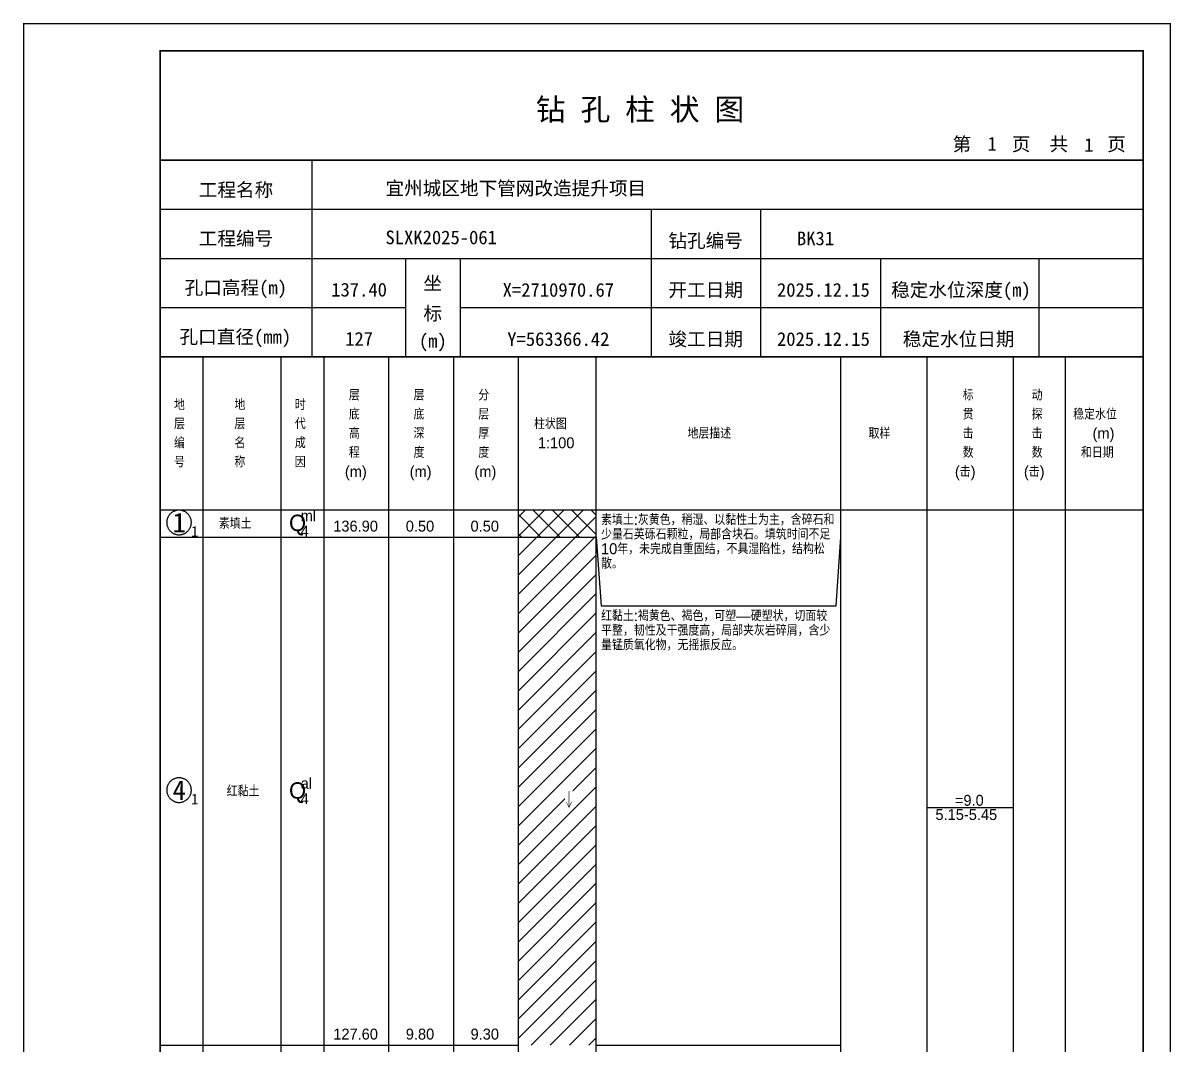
# Model space of a CAD drawing. Header units: millimetres. Extents: x 12489 to 89920, y 4630 to 4927.
# Drawn here: x 19089.3 to 19299.6, y 4739.7 to 4926.8 of the extents above; entities that cross this region are included whole.
import ezdxf
from ezdxf.enums import TextEntityAlignment as Align

# ---------------------------------------------------------------- set-up
doc = ezdxf.new("R2010")
doc.units = ezdxf.units.MM
doc.layers.add('ZZT_TC', color=7, linetype='Continuous')
doc.styles.add('成果图图块', font='', dxfattribs={"height": 2.5})
doc.styles.add('成果图模板', font='')
doc.styles.add('成果图模板标题', font='simhei.ttf')
doc.styles.add('成果图表体', font='Comfont.shx', dxfattribs={"height": 2, "bigfont": 'Hztxt12a.shx'})
doc.styles.get('成果图图块').set_extended_font_data('FangSong_GB2312')
doc.styles.get('成果图模板').set_extended_font_data('FangSong_GB2312')

# ---------------------------------------------------------------- blocks, each defined once
blk = doc.blocks.new('DCBH-1-1-967', base_point=(0.3, -0.11))
at = {"layer": 'ZZT_TC', "color": 7}
blk.add_polyline3d([(-0.19, 2.31, 0), (-0.3, 2.31, 0), (-0.41, 2.3, 0), (-0.52, 2.29, 0), (-0.63, 2.27, 0), (-0.73, 2.24, 0), (-0.84, 2.21, 0), (-0.95, 2.18, 0), (-1.05, 2.14, 0), (-1.15, 2.09, 0), (-1.25, 2.04, 0), (-1.35, 1.99, 0), (-1.44, 1.93, 0), (-1.53, 1.87, 0), (-1.62, 1.8, 0), (-1.7, 1.73, 0), (-1.78, 1.65, 0), (-1.86, 1.57, 0), (-1.93, 1.49, 0), (-2, 1.4, 0), (-2.06, 1.31, 0), (-2.12, 1.22, 0), (-2.17, 1.12, 0), (-2.22, 1.02, 0), (-2.27, 0.92, 0), (-2.31, 0.82, 0), (-2.34, 0.71, 0), (-2.37, 0.61, 0), (-2.4, 0.5, 0), (-2.41, 0.39, 0), (-2.43, 0.28, 0), (-2.44, 0.17, 0), (-2.44, 0.06, 0), (-2.44, -0.05, 0), (-2.43, -0.16, 0), (-2.41, -0.27, 0), (-2.4, -0.38, 0), (-2.37, -0.49, 0), (-2.34, -0.6, 0), (-2.31, -0.7, 0), (-2.27, -0.8, 0), (-2.22, -0.9, 0), (-2.17, -1, 0), (-2.12, -1.1, 0), (-2.06, -1.19, 0), (-2, -1.28, 0), (-1.93, -1.37, 0), (-1.86, -1.45, 0), (-1.78, -1.53, 0), (-1.7, -1.61, 0), (-1.62, -1.68, 0), (-1.53, -1.75, 0), (-1.44, -1.81, 0), (-1.35, -1.87, 0), (-1.25, -1.93, 0), (-1.15, -1.98, 0), (-1.05, -2.02, 0), (-0.95, -2.06, 0), (-0.84, -2.1, 0), (-0.73, -2.13, 0), (-0.63, -2.15, 0), (-0.52, -2.17, 0), (-0.41, -2.18, 0), (-0.3, -2.19, 0), (-0.19, -2.19, 0), (-0.08, -2.19, 0), (0.03, -2.18, 0), (0.14, -2.17, 0), (0.25, -2.15, 0), (0.36, -2.13, 0), (0.47, -2.1, 0), (0.57, -2.06, 0), (0.67, -2.02, 0), (0.77, -1.98, 0), (0.87, -1.93, 0), (0.97, -1.87, 0), (1.06, -1.81, 0), (1.15, -1.75, 0), (1.24, -1.68, 0), (1.32, -1.61, 0), (1.4, -1.53, 0), (1.48, -1.45, 0), (1.55, -1.37, 0), (1.62, -1.28, 0), (1.68, -1.19, 0), (1.74, -1.1, 0), (1.8, -1, 0), (1.85, -0.9, 0), (1.89, -0.8, 0), (1.93, -0.7, 0), (1.97, -0.6, 0), (2, -0.49, 0), (2.02, -0.38, 0), (2.04, -0.27, 0), (2.05, -0.16, 0), (2.06, -0.05, 0), (2.06, 0.06, 0), (2.06, 0.17, 0), (2.05, 0.28, 0), (2.04, 0.39, 0), (2.02, 0.5, 0), (2, 0.61, 0), (1.97, 0.71, 0), (1.93, 0.82, 0), (1.89, 0.92, 0), (1.85, 1.02, 0), (1.8, 1.12, 0), (1.74, 1.22, 0), (1.68, 1.31, 0), (1.62, 1.4, 0), (1.55, 1.49, 0), (1.48, 1.57, 0), (1.4, 1.65, 0), (1.32, 1.73, 0), (1.24, 1.8, 0), (1.15, 1.87, 0), (1.06, 1.93, 0), (0.97, 1.99, 0), (0.87, 2.04, 0), (0.77, 2.09, 0), (0.67, 2.14, 0), (0.57, 2.18, 0), (0.47, 2.21, 0), (0.36, 2.24, 0), (0.25, 2.27, 0), (0.14, 2.29, 0), (0.03, 2.3, 0), (-0.08, 2.31, 0), (-0.19, 2.31, 0)], dxfattribs=at)
at = {"style": '成果图图块'}
blk.add_text('1', height=3.57, dxfattribs=at).set_placement((-0.16, -1.74), align=Align.CENTER)
blk.add_text('1', height=1.91, dxfattribs=at).set_placement((2.03, -2.53))
blk = doc.blocks.new('DCBH-1-1-968', base_point=(0.3, -0.11))
at = {"layer": 'ZZT_TC', "color": 7}
blk.add_polyline3d([(-0.19, 2.31, 0), (-0.3, 2.31, 0), (-0.41, 2.3, 0), (-0.52, 2.29, 0), (-0.63, 2.27, 0), (-0.73, 2.24, 0), (-0.84, 2.21, 0), (-0.95, 2.18, 0), (-1.05, 2.14, 0), (-1.15, 2.09, 0), (-1.25, 2.04, 0), (-1.35, 1.99, 0), (-1.44, 1.93, 0), (-1.53, 1.87, 0), (-1.62, 1.8, 0), (-1.7, 1.73, 0), (-1.78, 1.65, 0), (-1.86, 1.57, 0), (-1.93, 1.49, 0), (-2, 1.4, 0), (-2.06, 1.31, 0), (-2.12, 1.22, 0), (-2.17, 1.12, 0), (-2.22, 1.02, 0), (-2.27, 0.92, 0), (-2.31, 0.82, 0), (-2.34, 0.71, 0), (-2.37, 0.61, 0), (-2.4, 0.5, 0), (-2.41, 0.39, 0), (-2.43, 0.28, 0), (-2.44, 0.17, 0), (-2.44, 0.06, 0), (-2.44, -0.05, 0), (-2.43, -0.16, 0), (-2.41, -0.27, 0), (-2.4, -0.38, 0), (-2.37, -0.49, 0), (-2.34, -0.6, 0), (-2.31, -0.7, 0), (-2.27, -0.8, 0), (-2.22, -0.9, 0), (-2.17, -1, 0), (-2.12, -1.1, 0), (-2.06, -1.19, 0), (-2, -1.28, 0), (-1.93, -1.37, 0), (-1.86, -1.45, 0), (-1.78, -1.53, 0), (-1.7, -1.61, 0), (-1.62, -1.68, 0), (-1.53, -1.75, 0), (-1.44, -1.81, 0), (-1.35, -1.87, 0), (-1.25, -1.93, 0), (-1.15, -1.98, 0), (-1.05, -2.02, 0), (-0.95, -2.06, 0), (-0.84, -2.1, 0), (-0.73, -2.13, 0), (-0.63, -2.15, 0), (-0.52, -2.17, 0), (-0.41, -2.18, 0), (-0.3, -2.19, 0), (-0.19, -2.19, 0), (-0.08, -2.19, 0), (0.03, -2.18, 0), (0.14, -2.17, 0), (0.25, -2.15, 0), (0.36, -2.13, 0), (0.47, -2.1, 0), (0.57, -2.06, 0), (0.67, -2.02, 0), (0.77, -1.98, 0), (0.87, -1.93, 0), (0.97, -1.87, 0), (1.06, -1.81, 0), (1.15, -1.75, 0), (1.24, -1.68, 0), (1.32, -1.61, 0), (1.4, -1.53, 0), (1.48, -1.45, 0), (1.55, -1.37, 0), (1.62, -1.28, 0), (1.68, -1.19, 0), (1.74, -1.1, 0), (1.8, -1, 0), (1.85, -0.9, 0), (1.89, -0.8, 0), (1.93, -0.7, 0), (1.97, -0.6, 0), (2, -0.49, 0), (2.02, -0.38, 0), (2.04, -0.27, 0), (2.05, -0.16, 0), (2.06, -0.05, 0), (2.06, 0.06, 0), (2.06, 0.17, 0), (2.05, 0.28, 0), (2.04, 0.39, 0), (2.02, 0.5, 0), (2, 0.61, 0), (1.97, 0.71, 0), (1.93, 0.82, 0), (1.89, 0.92, 0), (1.85, 1.02, 0), (1.8, 1.12, 0), (1.74, 1.22, 0), (1.68, 1.31, 0), (1.62, 1.4, 0), (1.55, 1.49, 0), (1.48, 1.57, 0), (1.4, 1.65, 0), (1.32, 1.73, 0), (1.24, 1.8, 0), (1.15, 1.87, 0), (1.06, 1.93, 0), (0.97, 1.99, 0), (0.87, 2.04, 0), (0.77, 2.09, 0), (0.67, 2.14, 0), (0.57, 2.18, 0), (0.47, 2.21, 0), (0.36, 2.24, 0), (0.25, 2.27, 0), (0.14, 2.29, 0), (0.03, 2.3, 0), (-0.08, 2.31, 0), (-0.19, 2.31, 0)], dxfattribs=at)
at = {"style": '成果图图块'}
blk.add_text('4', height=3.57, dxfattribs=at).set_placement((-0.16, -1.74), align=Align.CENTER)
blk.add_text('1', height=1.91, dxfattribs=at).set_placement((2.03, -2.53))
blk = doc.blocks.new('zztSLbg.dwg', base_point=(0.5, 0))
blk.add_wipeout([(-0.2, -0.2), (1.2, -0.2), (1.2, 3.2), (-0.2, 3.2)])
at = {"color": 7, "const_width": 0.1}
for points in [[(0.5, 3), (0.5, 0)], [(0, 1), (0.5, 0), (1, 1)]]:
    blk.add_lwpolyline(points, dxfattribs=at)
blk = doc.blocks.new('钻孔柱状图路桥昇龙制图梁世成校核莫家里.dwg31', base_point=(25, 236))
for p, q in [((52.82, 236), (52.82, 272)), ((25, 263), (205, 263)), ((115, 236), (115, 263)), ((135, 236), (135, 263)), ((25, 254), (205, 254)), ((70, 236), (70, 254)), ((80, 236), (80, 254)), ((157, 236), (157, 254)), ((185.95, 236), (185.95, 254)), ((25, 245), (70, 245)), ((80, 245), (205, 245))]:
    blk.add_line(p, q)
for points, const_width in [([(0, 0), (210, 0), (210, 297), (0, 297)], 0.25), ([(25, 5), (205, 5), (205, 292), (25, 292)], 0.3)]:
    blk.add_lwpolyline(points, close=True, dxfattribs=dict(const_width=const_width))
at = {"const_width": 0.3}
for points in [[(25, 272), (205, 272)], [(25, 236), (205, 236)]]:
    blk.add_lwpolyline(points, dxfattribs=at)
for s, height, style, p in [('钻 孔 柱 状 图', 4, '成果图模板标题', (93.8, 279.31)), ('第', 2.5, '成果图模板', (170.12, 273.7)), ('页', 2.5, '成果图模板', (180.96, 273.7)), ('共', 2.5, '成果图模板', (187.88, 273.7)), ('页', 2.5, '成果图模板', (198.44, 273.7)), ('工程名称', 2.5, '成果图模板', (32.07, 265.32)), ('宜州城区地下管网改造提升项目', 2.5, '成果图模板', (66.26, 265.61)), ('工程编号', 2.5, '成果图模板', (32.05, 256.41)), ('SLXK2025-061', 2.5, '成果图模板', (66.26, 256.61)), ('钻孔编号', 2.5, '成果图模板', (118.08, 256)), ('BK31', 2.5, '成果图模板', (141.61, 256.43)), ('孔口高程(m)', 2.5, '成果图模板', (29.48, 247.41)), ('坐', 2.5, '成果图模板', (73.21, 248.24)), ('开工日期', 2.5, '成果图模板', (118.08, 247)), ('稳定水位深度(m)', 2.5, '成果图模板', (158.86, 247)), ('标', 2.5, '成果图模板', (73.21, 242.7)), ('孔口直径(mm)', 2.5, '成果图模板', (28.54, 238.41)), ('(m) ', 2.5, '成果图模板', (72.38, 237.65)), ('竣工日期', 2.5, '成果图模板', (118.08, 238)), ('稳定水位日期', 2.5, '成果图模板', (160.99, 238))]:
    blk.add_text(s, height=height, dxfattribs=dict(style=style)).set_placement(p)
at = {"style": '成果图模板'}
for s, p in [('1', (177.35, 273.74)), ('1', (195.08, 273.53)), ('137.40', (61.43, 247.04)), ('X=2710970.67', (97.92, 247)), ('2025.12.15', (146.46, 247)), ('127', (61.43, 238.04)), ('Y=563366.42', (97.92, 238)), ('2025.12.15', (146.46, 238))]:
    blk.add_text(s, height=2.5, dxfattribs=at).set_placement(p, align=Align.CENTER)

msp = doc.modelspace()

# ---------------------------------------------------------------- hatches: boundary and pattern name
at = {"linetype": 'Continuous'}
h = msp.add_hatch(dxfattribs=at)
h.set_pattern_fill('GKSTT', scale=0.5, style=0, pattern_type=2)
h.set_pattern_definition([(45, (0, 0), (-1.76776695, 1.76776695), []), (135, (0, 0), (-1.76776695, -1.76776695), [])])
h.paths.add_polyline_path([(19180.06, 4832.71), (19194.29, 4832.71), (19194.29, 4837.71), (19180.06, 4837.71)])
h = msp.add_hatch(dxfattribs=at)
h.set_pattern_fill('GKNXT', scale=0.5, style=0, pattern_type=2)
h.set_pattern_definition([(45, (0, 0), (-1.76776695, 1.76776695), [])])
h.paths.add_polyline_path([(19180.06, 4739.71), (19194.29, 4739.71), (19194.29, 4832.71), (19180.06, 4832.71)])

# ---------------------------------------------------------------- linework, layer by layer
at = {"color": 0}
for p, q in [((19114.45, 4837.71), (19122.35, 4837.71)), ((19114.45, 4832.71), (19114.45, 4837.71)), ((19122.35, 4832.71), (19122.35, 4837.71)), ((19114.45, 4832.71), (19122.35, 4832.71)), ((19114.45, 4832.71), (19122.35, 4832.71)), ((19114.45, 4739.71), (19114.45, 4832.71)), ((19122.35, 4739.71), (19122.35, 4832.71)), ((19114.45, 4739.71), (19122.35, 4739.71))]:
    msp.add_line(p, q, dxfattribs=at)
for points in [[(19114.45, 4865.71), (19122.35, 4865.71)], [(19114.45, 4837.71), (19114.45, 4865.71)], [(19122.35, 4837.71), (19122.35, 4865.71)], [(19122.35, 4865.71), (19136.58, 4865.71)], [(19122.35, 4837.71), (19122.35, 4865.71)], [(19136.58, 4837.71), (19136.58, 4865.71)], [(19136.58, 4865.71), (19144.49, 4865.71)], [(19136.58, 4837.71), (19136.58, 4865.71)], [(19144.49, 4837.71), (19144.49, 4865.71)], [(19144.49, 4865.71), (19156.35, 4865.71)], [(19144.49, 4837.71), (19144.49, 4865.71)], [(19156.35, 4837.71), (19156.35, 4865.71)], [(19156.35, 4865.71), (19168.2, 4865.71)], [(19156.35, 4837.71), (19156.35, 4865.71)], [(19168.2, 4837.71), (19168.2, 4865.71)], [(19168.2, 4865.71), (19180.06, 4865.71)], [(19168.2, 4837.71), (19168.2, 4865.71)], [(19180.06, 4837.71), (19180.06, 4865.71)], [(19180.06, 4865.71), (19194.29, 4865.71)], [(19180.06, 4837.71), (19180.06, 4865.71)], [(19194.29, 4837.71), (19194.29, 4865.71)], [(19194.29, 4865.71), (19239.11, 4865.71)], [(19194.29, 4837.71), (19194.29, 4865.71)], [(19239.11, 4837.71), (19239.11, 4865.71)], [(19239.11, 4865.71), (19254.92, 4865.71)], [(19239.11, 4837.71), (19239.11, 4865.71)], [(19254.92, 4837.71), (19254.92, 4865.71)], [(19254.92, 4865.71), (19270.73, 4865.71)], [(19254.92, 4837.71), (19254.92, 4865.71)], [(19270.73, 4837.71), (19270.73, 4865.71)], [(19270.73, 4865.71), (19280.22, 4865.71)], [(19270.73, 4837.71), (19270.73, 4865.71)], [(19280.22, 4837.71), (19280.22, 4865.71)], [(19280.22, 4865.71), (19294.45, 4865.71)], [(19280.22, 4837.71), (19280.22, 4865.71)], [(19294.45, 4837.71), (19294.45, 4865.71)], [(19114.45, 4837.71), (19122.35, 4837.71)], [(19114.45, 4643.71), (19114.45, 4837.71)], [(19114.45, 4837.71), (19122.35, 4837.71)], [(19122.35, 4643.71), (19122.35, 4837.71)], [(19122.35, 4837.71), (19136.58, 4837.71)], [(19122.35, 4643.71), (19122.35, 4837.71)], [(19122.35, 4837.71), (19136.58, 4837.71)], [(19122.35, 4837.71), (19136.58, 4837.71)], [(19122.35, 4832.71), (19122.35, 4837.71)], [(19136.58, 4643.71), (19136.58, 4837.71)], [(19136.58, 4832.71), (19136.58, 4837.71)], [(19136.58, 4837.71), (19144.49, 4837.71)], [(19136.58, 4643.71), (19136.58, 4837.71)], [(19136.58, 4837.71), (19144.49, 4837.71)], [(19136.58, 4837.71), (19144.49, 4837.71)], [(19136.58, 4832.71), (19136.58, 4837.71)], [(19144.49, 4643.71), (19144.49, 4837.71)], [(19144.49, 4832.71), (19144.49, 4837.71)], [(19144.49, 4837.71), (19156.35, 4837.71)], [(19144.49, 4643.71), (19144.49, 4837.71)], [(19144.49, 4837.71), (19156.35, 4837.71)], [(19144.49, 4837.71), (19156.35, 4837.71)], [(19144.49, 4832.71), (19144.49, 4837.71)], [(19156.35, 4643.71), (19156.35, 4837.71)], [(19156.35, 4832.71), (19156.35, 4837.71)], [(19156.35, 4837.71), (19168.2, 4837.71)], [(19156.35, 4643.71), (19156.35, 4837.71)], [(19156.35, 4837.71), (19168.2, 4837.71)], [(19156.35, 4837.71), (19168.2, 4837.71)], [(19156.35, 4832.71), (19156.35, 4837.71)], [(19168.2, 4643.71), (19168.2, 4837.71)], [(19168.2, 4832.71), (19168.2, 4837.71)], [(19168.2, 4837.71), (19180.06, 4837.71)], [(19168.2, 4643.71), (19168.2, 4837.71)], [(19168.2, 4837.71), (19180.06, 4837.71)], [(19168.2, 4837.71), (19180.06, 4837.71)], [(19168.2, 4832.71), (19168.2, 4837.71)], [(19180.06, 4643.71), (19180.06, 4837.71)], [(19180.06, 4832.71), (19180.06, 4837.71)], [(19180.06, 4837.71), (19194.29, 4837.71)], [(19180.06, 4643.71), (19180.06, 4837.71)], [(19180.06, 4837.71), (19194.29, 4837.71)], [(19194.29, 4643.71), (19194.29, 4837.71)], [(19194.29, 4837.71), (19239.11, 4837.71)], [(19194.29, 4643.71), (19194.29, 4837.71)], [(19194.29, 4837.71), (19239.11, 4837.71)], [(19194.29, 4832.71), (19194.29, 4837.71)], [(19239.11, 4643.71), (19239.11, 4837.71)], [(19239.11, 4832.71), (19239.11, 4837.71)], [(19239.11, 4837.71), (19254.92, 4837.71)], [(19239.11, 4643.71), (19239.11, 4837.71)], [(19239.11, 4837.71), (19254.92, 4837.71)], [(19254.92, 4643.71), (19254.92, 4837.71)], [(19254.92, 4837.71), (19270.73, 4837.71)], [(19254.92, 4643.71), (19254.92, 4837.71)], [(19254.92, 4837.71), (19270.73, 4837.71)], [(19270.73, 4643.71), (19270.73, 4837.71)], [(19270.73, 4837.71), (19280.22, 4837.71)], [(19270.73, 4643.71), (19270.73, 4837.71)], [(19270.73, 4837.71), (19280.22, 4837.71)], [(19280.22, 4643.71), (19280.22, 4837.71)], [(19280.22, 4837.71), (19294.45, 4837.71)], [(19280.22, 4643.71), (19280.22, 4837.71)], [(19280.22, 4837.71), (19294.45, 4837.71)], [(19294.45, 4643.71), (19294.45, 4837.71)], [(19122.35, 4832.71), (19136.58, 4832.71)], [(19122.35, 4832.71), (19136.58, 4832.71)], [(19122.35, 4739.71), (19122.35, 4832.71)], [(19136.58, 4739.71), (19136.58, 4832.71)], [(19136.58, 4832.71), (19144.49, 4832.71)], [(19136.58, 4832.71), (19144.49, 4832.71)], [(19136.58, 4739.71), (19136.58, 4832.71)], [(19144.49, 4739.71), (19144.49, 4832.71)], [(19144.49, 4832.71), (19156.35, 4832.71)], [(19144.49, 4832.71), (19156.35, 4832.71)], [(19144.49, 4739.71), (19144.49, 4832.71)], [(19156.35, 4739.71), (19156.35, 4832.71)], [(19156.35, 4832.71), (19168.2, 4832.71)], [(19156.35, 4832.71), (19168.2, 4832.71)], [(19156.35, 4739.71), (19156.35, 4832.71)], [(19168.2, 4739.71), (19168.2, 4832.71)], [(19168.2, 4832.71), (19180.06, 4832.71)], [(19168.2, 4832.71), (19180.06, 4832.71)], [(19168.2, 4739.71), (19168.2, 4832.71)], [(19180.06, 4739.71), (19180.06, 4832.71)], [(19194.29, 4832.71), (19195.19, 4820.11)], [(19194.29, 4739.71), (19194.29, 4832.71)], [(19238.22, 4820.11), (19239.11, 4832.71)], [(19239.11, 4739.71), (19239.11, 4832.71)], [(19195.19, 4820.11), (19238.22, 4820.11)], [(19254.92, 4783.21), (19270.73, 4783.21)], [(19122.35, 4739.71), (19136.58, 4739.71)], [(19136.58, 4739.71), (19144.49, 4739.71)], [(19144.49, 4739.71), (19156.35, 4739.71)], [(19156.35, 4739.71), (19168.2, 4739.71)], [(19168.2, 4739.71), (19180.06, 4739.71)], [(19194.29, 4739.71), (19239.11, 4739.71)]]:
    msp.add_lwpolyline(points, dxfattribs=at)
at = {"color": 7, "flags": 128}
msp.add_lwpolyline([(19180.06, 4832.71), (19194.29, 4832.71)], dxfattribs=at)

# ---------------------------------------------------------------- block references
for name, p in [('DCBH-1-1-967', (19118.4, 4835.21)), ('DCBH-1-1-968', (19118.4, 4786.21))]:
    msp.add_blockref(name, p)

# ---------------------------------------------------------------- texts
at = {"color": 0, "style": '成果图表体'}
for s, height, p in [('层', 2, (19149, 4857.71)), ('层', 2, (19160.85, 4857.71)), ('分', 2, (19172.71, 4857.71)), ('标', 2, (19261.41, 4857.71)), ('动', 2, (19274.05, 4857.71)), ('地', 2, (19116.98, 4855.96)), ('地', 2, (19128.05, 4855.96)), ('时', 2, (19139.11, 4855.96)), ('底', 2, (19149, 4854.21)), ('底', 2, (19160.85, 4854.21)), ('层', 2, (19172.71, 4854.21)), ('贯', 2, (19261.41, 4854.21)), ('探', 2, (19274.05, 4854.21)), ('稳定水位', 2, (19281.65, 4854.21)), ('层', 2, (19116.98, 4852.46)), ('层', 2, (19128.05, 4852.46)), ('代', 2, (19139.11, 4852.46)), ('高', 2, (19149, 4850.71)), ('深', 2, (19160.85, 4850.71)), ('厚', 2, (19172.71, 4850.71)), ('柱状图', 2, (19182.91, 4852.46)), ('地层描述', 2, (19211.02, 4850.71)), ('取样', 2, (19244.18, 4850.71)), ('击', 2, (19261.41, 4850.71)), ('击', 2, (19274.05, 4850.71)), ('(m)', 2, (19285.2, 4850.71)), ('编', 2, (19116.98, 4848.96)), ('名', 2, (19128.05, 4848.96)), ('成', 2, (19139.11, 4848.96)), ('1:100', 2, (19183.62, 4848.96)), ('程', 2, (19149, 4847.21)), ('度', 2, (19160.85, 4847.21)), ('度', 2, (19172.71, 4847.21)), ('数', 2, (19261.41, 4847.21)), ('数', 2, (19274.05, 4847.21)), ('和日期', 2, (19283.07, 4847.21)), ('号', 2, (19116.98, 4845.46)), ('称', 2, (19128.05, 4845.46)), ('因', 2, (19139.11, 4845.46)), ('(m)', 2, (19148.28, 4843.71)), ('(m)', 2, (19160.14, 4843.71)), ('(m)', 2, (19172, 4843.71)), ('(击)', 2, (19259.99, 4843.71)), ('(击)', 2, (19272.63, 4843.71)), ('素填土', 2, (19125.2, 4834.21)), ('Q', 3, (19138.05, 4833.81)), ('ml', 2, (19140.18, 4835.61)), ('4', 2, (19140.18, 4832.81)), ('136.90', 2, (19146.15, 4833.71)), ('0.50', 2, (19159.43, 4833.71)), ('0.50', 2, (19171.29, 4833.71)), ('红黏土', 2, (19126.63, 4785.21)), ('Q', 3, (19138.05, 4784.81)), ('al', 2, (19140.18, 4786.61)), ('4', 2, (19140.18, 4783.81)), ('=9.0', 2, (19259.99, 4783.51)), ('5.15-5.45', 2, (19256.43, 4780.91)), ('127.60', 2, (19146.15, 4740.71)), ('9.80', 2, (19159.43, 4740.71)), ('9.30', 2, (19171.29, 4740.71))]:
    msp.add_text(s, height=height, dxfattribs=at).set_placement(p)
at = {"color": 0, "char_height": 2, "width": 43.0292, "attachment_point": 1, "line_spacing_factor": 0.8, "style": '成果图表体'}
for s, insert in [('素填土:灰黄色，稍湿、以黏性土为主，含碎石和少量石英砾石颗粒，局部含块石。填筑时间不足10年，未完成自重固结，不具湿陷性，结构松散。', (19195.19, 4836.91)), ('红黏土:褐黄色、褐色，可塑—硬塑状，切面较平整，韧性及干强度高，局部夹灰岩碎屑，含少量锰质氧化物，无摇振反应。', (19195.19, 4819.31))]:
    msp.add_mtext(s, dxfattribs=dict(at, insert=insert))

# ---------------------------------------------------------------- next in the draw order: block references
msp.add_blockref('zztSLbg.dwg', (19189.31, 4783.21))

# ---------------------------------------------------------------- next in the draw order: block references
msp.add_blockref('钻孔柱状图路桥昇龙制图梁世成校核莫家里.dwg31', (19114.45, 4865.71))

doc.saveas('drawing.dxf')
